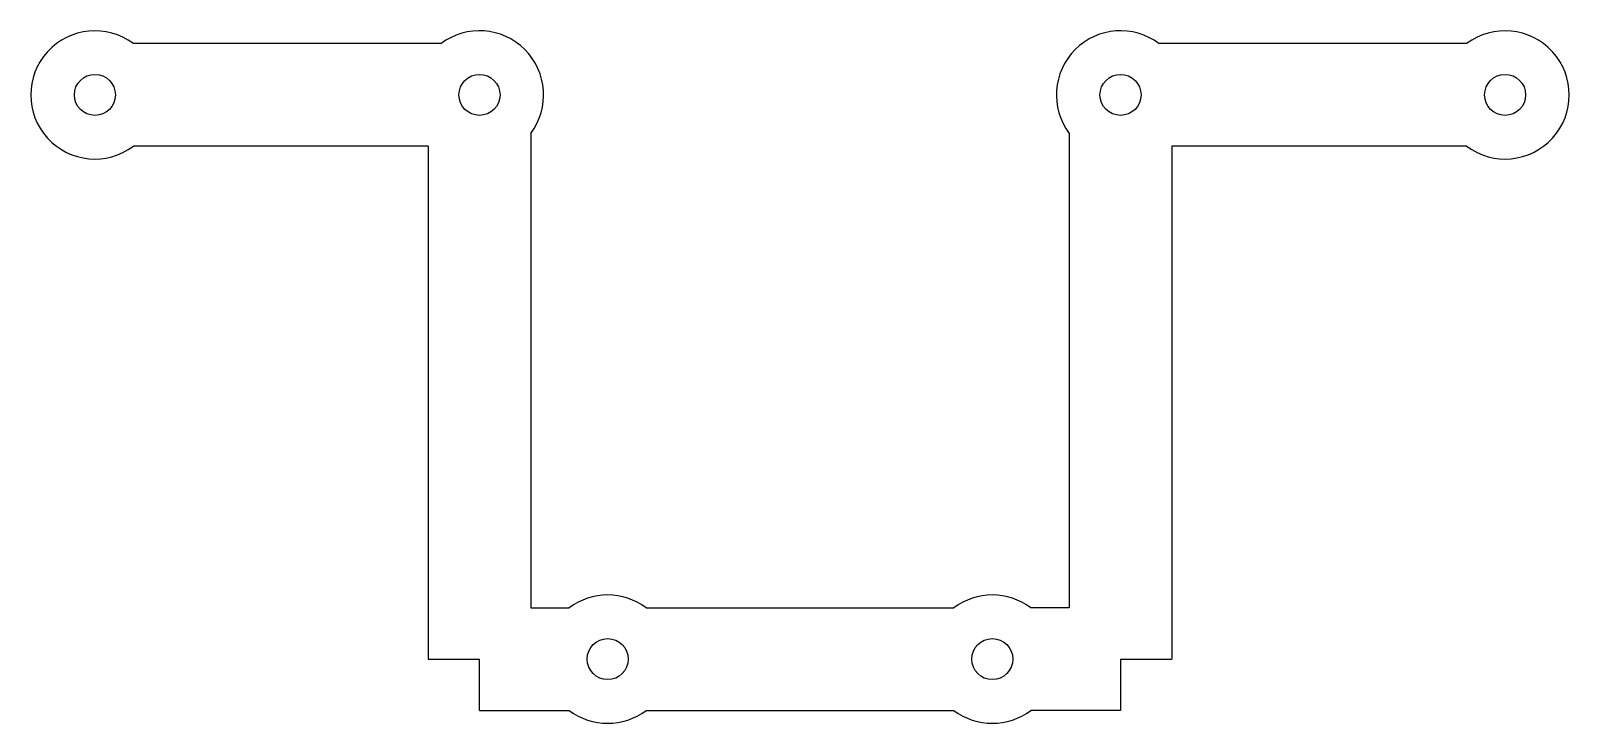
# Model space of a CAD drawing. Header units: millimetres. Extents: x -60 to 60, y -18 to 36.
import ezdxf

# ---------------------------------------------------------------- set-up
doc = ezdxf.new("R2010")
doc.units = ezdxf.units.MM

msp = doc.modelspace()

# ---------------------------------------------------------------- linework, layer by layer
for p, q in [((-28, 35), (-52, 35)), ((52, 35), (28, 35)), ((-21, 28), (-21, -9)), ((21, 28), (21, -9)), ((-29, 27), (-52, 27)), ((-29, 27), (-29, -13)), ((52, 27), (29, 27)), ((29, 27), (29, -13)), ((-21, -9), (-18, -9)), ((-12, -9), (12, -9)), ((21, -9), (18, -9)), ((-29, -13), (-25, -13)), ((-25, -17), (-25, -13)), ((25, -13), (29, -13)), ((25, -13), (25, -17)), ((-25, -17), (-18, -17)), ((-12, -17), (12, -17)), ((25, -17), (18, -17))]:
    msp.add_line(p, q)
for centre in [(-55, 31), (-25, 31), (25, 31), (55, 31), (-15, -13), (15, -13)]:
    msp.add_circle(centre, 1.6)
for centre, start, end in [((-55, 31), 53.1301, 306.8699), ((-25, 31), -36.8699, 126.8699), ((25, 31), 53.1301, 216.8699), ((55, 31), -126.8699, 126.8699), ((-15, -13), 53.1301, 126.8699), ((15, -13), 53.1301, 126.8699), ((-15, -13), 233.1301, 306.8699), ((15, -13), -126.8699, -53.1301)]:
    msp.add_arc(centre, 5, start, end)

doc.saveas('drawing.dxf')
